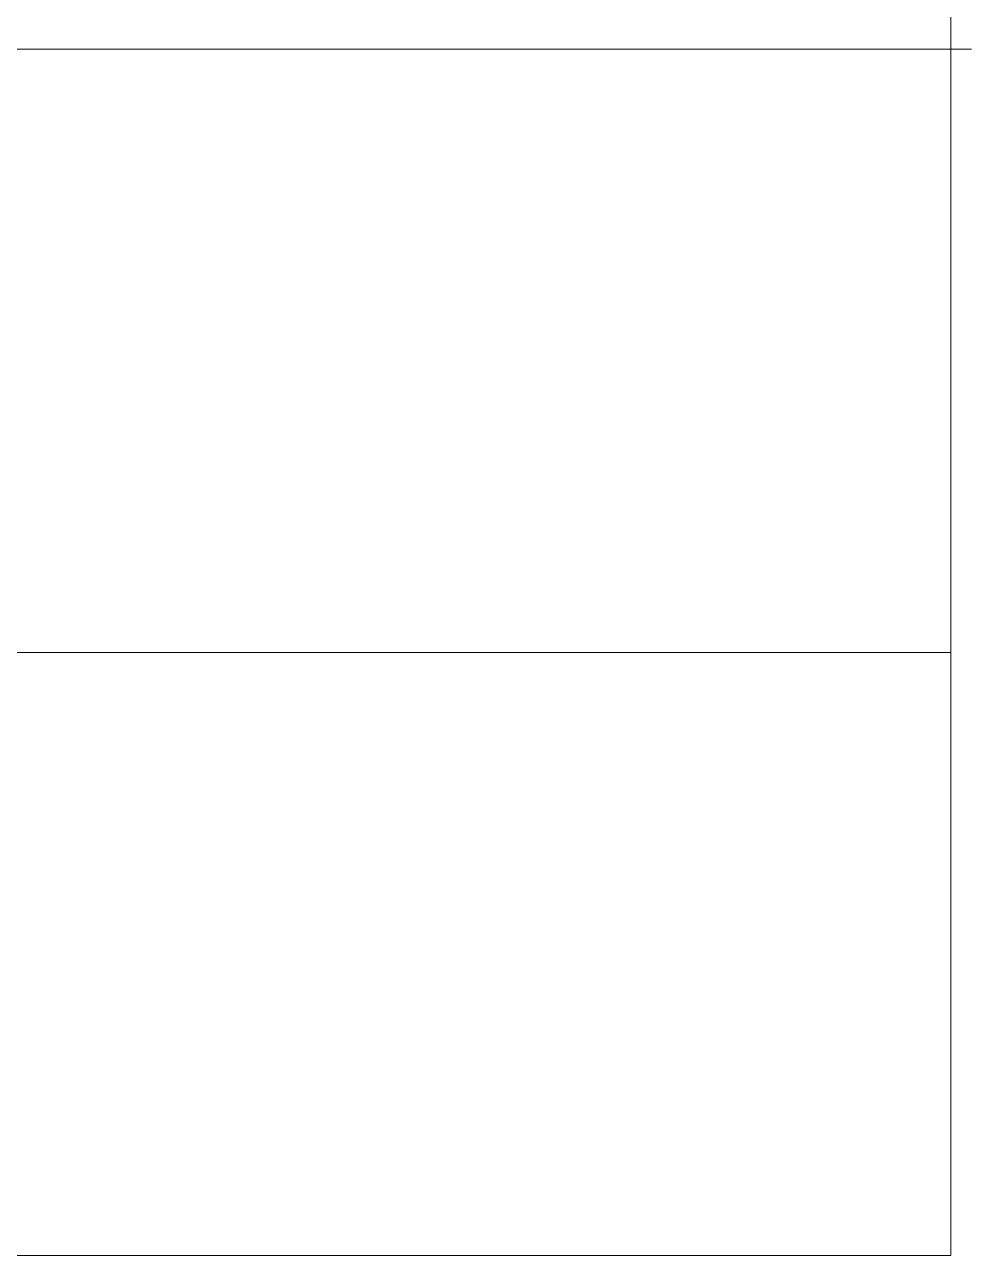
# Model space of a CAD drawing. Header units: millimetres. Extents: x 1383 to 4664, y -160 to 2132.
# Drawn here: x 4520 to 4663.9, y -159.9 to 27.2 of the extents above; entities that cross this region are included whole.
import ezdxf

# ---------------------------------------------------------------- set-up
doc = ezdxf.new("R2010")
doc.units = ezdxf.units.MM
doc.header["$MEASUREMENT"] = 0
doc.layers.add('Domyślny', color=7, linetype='Continuous', true_color=0x000000)

msp = doc.modelspace()

# ---------------------------------------------------------------- linework, layer by layer
at = {"layer": 'Domyślny', "color": 18, "lineweight": 15, "true_color": 0x000000}
for p, q in [((4660.84, -159.94), (4660.84, 2132.38)), ((4660.84, 206.84), (4660.84, -159.94)), ((3424, 23.47), (4663.94, 23.47)), ((3424, -68.26), (4660.84, -68.26)), ((4660.84, -159.94), (1382.86, -159.94)), ((4660.84, -159.94), (3424, -159.94))]:
    msp.add_line(p, q, dxfattribs=at)

doc.saveas('drawing.dxf')
